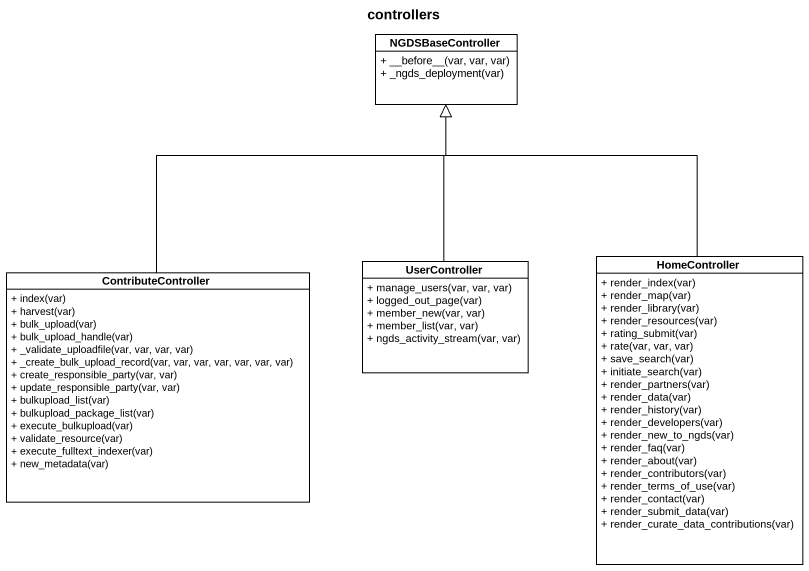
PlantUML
@startuml
title controllers
hide circle
hide empty members
skinparam classAttributeIconSize 0
class NGDSBaseController {
  + ~__before~__(var, var, var)
  + _ngds_deployment(var)
}
class HomeController {
  + render_index(var)
  + render_map(var)
  + render_library(var)
  + render_resources(var)
  + rating_submit(var)
  + rate(var, var, var)
  + save_search(var)
  + initiate_search(var)
  + render_partners(var)
  + render_data(var)
  + render_history(var)
  + render_developers(var)
  + render_new_to_ngds(var)
  + render_faq(var)
  + render_about(var)
  + render_contributors(var)
  + render_terms_of_use(var)
  + render_contact(var)
  + render_submit_data(var)
  + render_curate_data_contributions(var)
}
class ContributeController {
  + index(var)
  + harvest(var)
  + bulk_upload(var)
  + bulk_upload_handle(var)
  + _validate_uploadfile(var, var, var, var)
  + _create_bulk_upload_record(var, var, var, var, var, var, var)
  + create_responsible_party(var, var)
  + update_responsible_party(var, var)
  + bulkupload_list(var)
  + bulkupload_package_list(var)
  + execute_bulkupload(var)
  + validate_resource(var)
  + execute_fulltext_indexer(var)
  + new_metadata(var)
}
class UserController {
  + manage_users(var, var, var)
  + logged_out_page(var)
  + member_new(var, var)
  + member_list(var, var)
  + ngds_activity_stream(var, var)
}
HomeController -up-|> NGDSBaseController
ContributeController -up-|> NGDSBaseController
UserController -up-|> NGDSBaseController
@enduml
